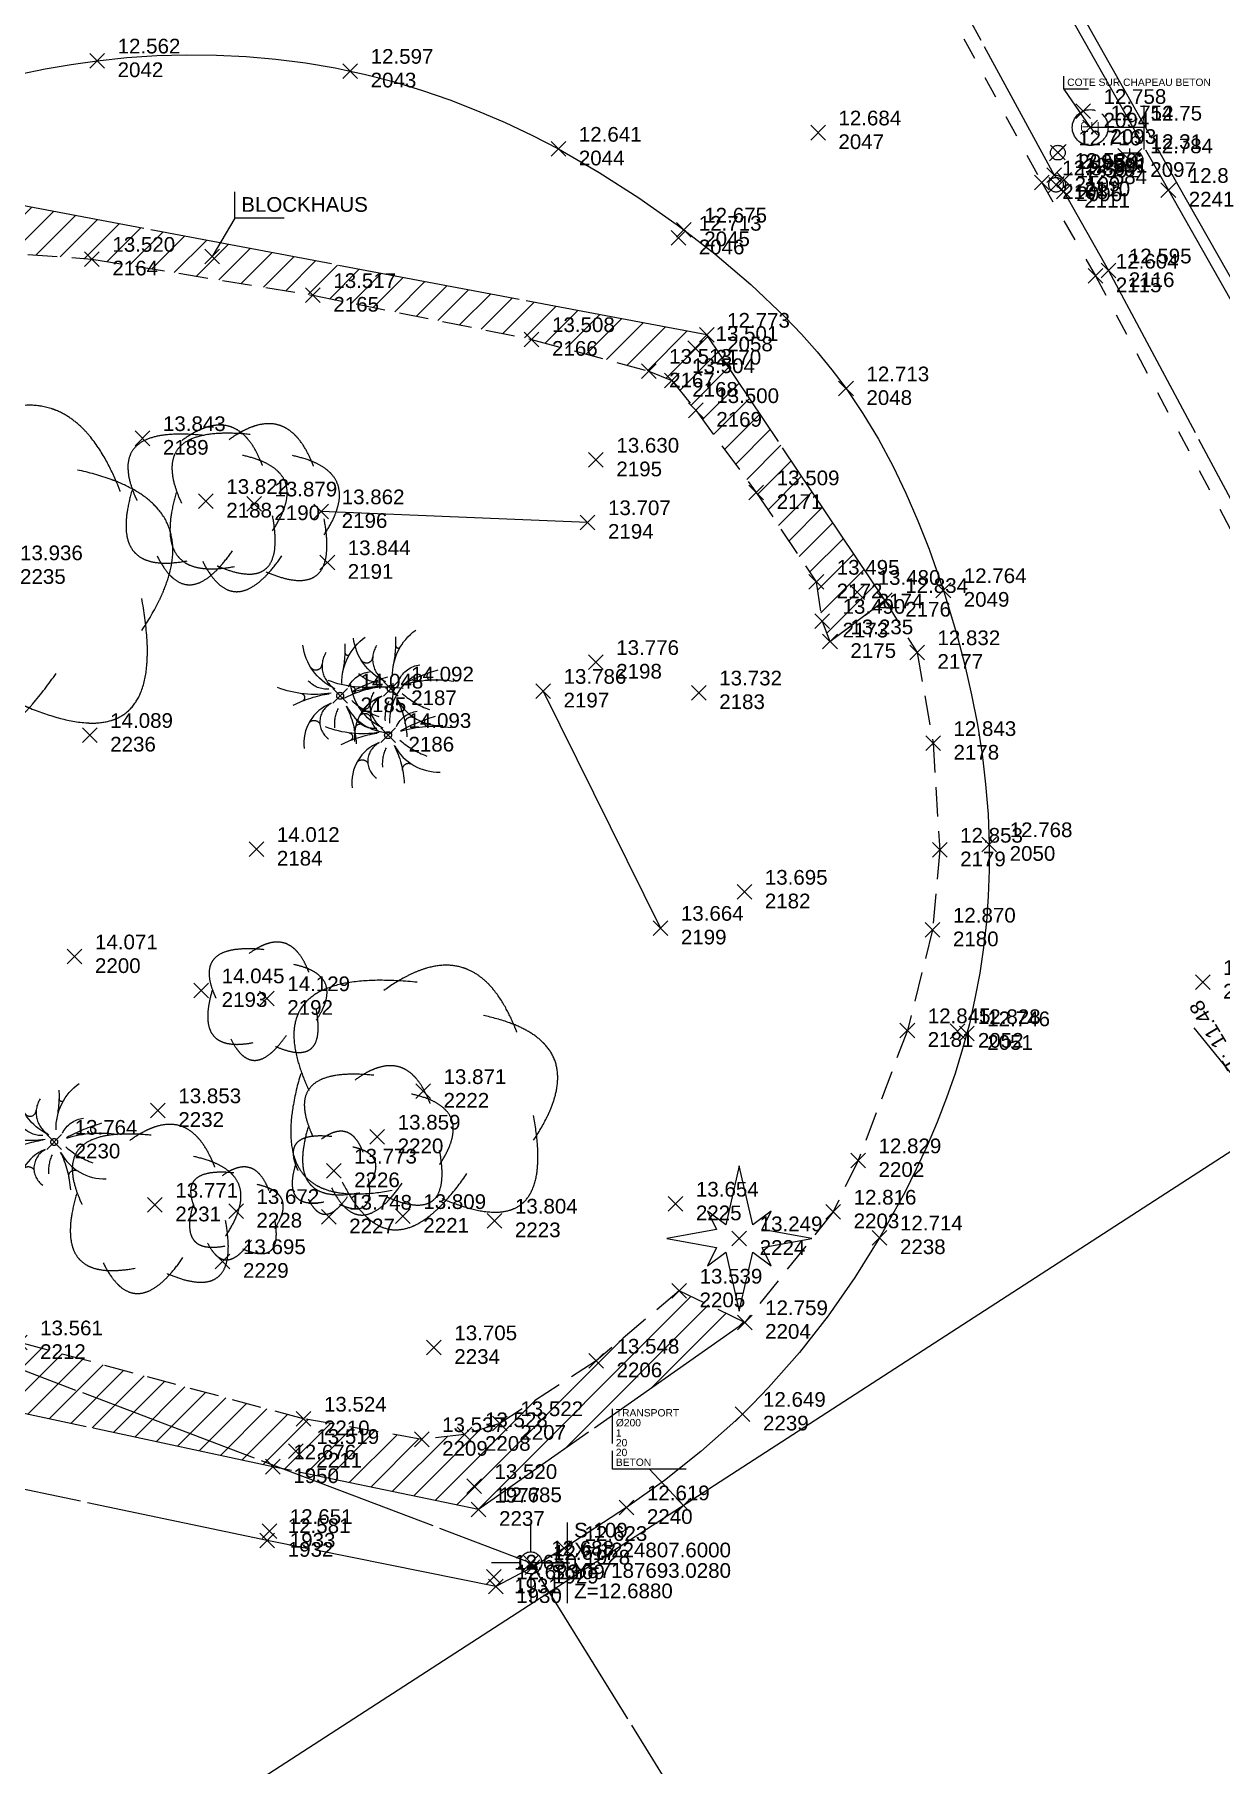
# Model space of a CAD drawing. Header units: metres. Extents: x 1224602 to 1224842, y 7187490 to 7187733.
# Drawn here: x 1224800.84 to 1224816.99, y 7187690.28 to 7187713.83 of the extents above; entities that cross this region are included whole.
import ezdxf
from ezdxf.enums import TextEntityAlignment as Align

# ---------------------------------------------------------------- set-up
doc = ezdxf.new("R2010")
doc.units = ezdxf.units.M
doc.header["$PDMODE"] = 3
doc.header["$PDSIZE"] = 0.1
for name, pattern in [('LL_0822', [2.5, 2.5, 0]), ('LL_0829', [0.6, 0.3, -0.3]), ('RL_1105', [2.5, 2.5, 0]), ('SL_1146', [2.5, 2.5, 0]), ('Socle_Continu', [2.5, 2.5, 0]), ('TL_1182', [0.6, 0.4, -0.2]), ('YL_2901', [2.5, 2.5, 0])]:
    doc.linetypes.add(name, pattern=pattern)
for name, color, linetype, lineweight in [('BATIH_SCS', 201, 'Socle_Continu', 13), ('BATIM_SCI', 201, 'Socle_Continu', 13), ('CLOTU_SCS', 212, 'Socle_Continu', 13), ('EAUPO_SCS', 140, 'Socle_Continu', 13), ('ELECT_SCS', 1, 'Socle_Continu', 13), ('JARDI_PSS', 82, 'Socle_Continu', 13), ('JARDI_SCS', 82, 'Socle_Continu', 13), ('SIGTA_SCI', 7, 'Socle_Continu', 13), ('SIGTM_PSI', 1, 'Socle_Continu', 13), ('SIGTM_SCI', 1, 'Socle_Continu', 13), ('SIGTO_PSI', 255, 'Socle_Continu', 13), ('SIGTO_SCI', 255, 'Socle_Continu', 13), ('VOIRI_SCS', 7, 'Socle_Continu', 13)]:
    doc.layers.add(name, color=color, linetype=linetype, lineweight=lineweight)
for name, color, linetype, lineweight, true_color in [('BATIM_SCS', 7, 'Socle_Continu', 13, 0xdf7fff), ('EAUUS_PSI', 7, 'Socle_Continu', 13, 0x7f3f00), ('EAUUS_SCI', 7, 'Socle_Continu', 13, 0x7f3f00), ('EAUUS_SCS', 7, 'Socle_Continu', 13, 0x7f3f00), ('EAUUS_SCT', 7, 'Socle_Continu', 13, 0x7f3f00), ('SIGTR_PSS', 7, 'Socle_Continu', 13, 0x9966cc), ('SIGTS_PSS', 7, 'Socle_Continu', 13, 0x9966cc)]:
    doc.layers.add(name, color=color, linetype=linetype, lineweight=lineweight, true_color=true_color)
doc.styles.add('Reseaux', font='arial.ttf')
doc.styles.get("Standard").update_dxf_attribs({"font": 'arial.ttf'})
doc.styles.add('Style_1', font='WINGDNG2.TTF')
doc.linetypes.add('CL_0181', pattern='A,3,-0.15,0.4,-0.381,["eu",Standard,S=0.254,R=0,X=-0.2,Y=-0.1],-0.381,0.4,-0.15', length=4.862)
doc.linetypes.add('TL_1183', pattern='A,0.5,-0.05,["ù",Style_1,S=0.254,R=180,X=0,Y=0.254],0,["ù",Style_1,S=0.254,R=0,X=-0.1,Y=-0.254]', length=0.55)

# ---------------------------------------------------------------- blocks, each defined once
blk = doc.blocks.new('YP_1521')
at = {"layer": 'SIGTO_SCI', "color": 7, "linetype": 'Socle_Continu'}
blk.add_point((0, 0), dxfattribs=at)
at = {"layer": 'SIGTA_SCI', "linetype": 'Socle_Continu'}
blk.add_attdef('ALT', (0.278, 0.099), '', height=0.2, dxfattribs=at)
at = {"layer": 'SIGTA_SCI', "linetype": 'Socle_Continu', "flags": 9}
blk.add_attdef('CALQUE_ALT', (1.69, -1.18), '', height=0.2, dxfattribs=at)
at = {"layer": 'SIGTM_SCI', "linetype": 'Socle_Continu'}
blk.add_attdef('MAT', (0.278, -0.223), '', height=0.2, dxfattribs=at)
at = {"layer": 'SIGTM_SCI', "linetype": 'Socle_Continu', "flags": 9}
blk.add_attdef('CALQUE_MAT', (1.69, -1.501), '', height=0.2, dxfattribs=at)
at = {"layer": 'SIGTO_SCI', "linetype": 'Socle_Continu', "flags": 9}
for tag, p in [('ID', (1.69, 0.105)), ('NATURE', (1.69, -0.216)), ('FAMILLE', (1.69, -0.538)), ('CALQUE', (1.69, -0.859)), ('PCRS', (1.69, -1.823))]:
    blk.add_attdef(tag, p, '', height=0.2, dxfattribs=at)
blk = doc.blocks.new('YP_2900')
at = {"layer": 'SIGTO_PSI', "linetype": 'Socle_Continu'}
blk.add_line((0.5, 0), (0, 0), dxfattribs=at)
at = {"layer": 'SIGTO_PSI', "linetype": 'Socle_Continu', "flags": 128}
blk.add_lwpolyline([(0.5, -0.55), (0.5, 0.55)], dxfattribs=at)
at = {"layer": 'SIGTO_PSI', "color": 7, "linetype": 'Socle_Continu'}
blk.add_point((0, 0), dxfattribs=at)
at = {"layer": 'SIGTM_PSI', "color": 1, "linetype": 'Socle_Continu'}
blk.add_attdef('MAT', (0.589, 0.345), '', height=0.2, dxfattribs=at)
at = {"layer": 'SIGTM_PSI', "linetype": 'Socle_Continu', "flags": 9}
blk.add_attdef('CALQUE_MAT', (1.598, -0.695), '', height=0.2, dxfattribs=at)
at = {"layer": 'SIGTO_PSI', "linetype": 'Socle_Continu', "flags": 9}
for tag, p in [('ID', (1.598, 0.59)), ('NATURE', (1.598, 0.269)), ('FAMILLE', (1.598, -0.052)), ('CALQUE', (1.598, -0.374)), ('PCRS', (1.598, -1.016))]:
    blk.add_attdef(tag, p, '', height=0.2, dxfattribs=at)
at = {"layer": 'SIGTO_PSI', "linetype": 'Socle_Continu'}
for tag, p in [('X=', (0.589, 0.075)), ('Y=', (0.589, -0.204)), ('Z=', (0.589, -0.482))]:
    blk.add_attdef(tag, p, '', height=0.2, dxfattribs=at)
blk = doc.blocks.new('CP_0162')
at = {"layer": 'EAUUS_SCS', "linetype": 'Socle_Continu', "const_width": 0.025, "flags": 128}
for points in [[(-0.063, -0.111), (-0.174, -0.111, -0.405328), (-0.241, -0.045), (-0.241, 0.067, -0.999132), (-0.063, 0.067), (-0.063, 0.022), (-0.218, 0.022)], [(0.048, 0.155), (0.048, -0.034, 0.410802), (0.125, -0.111), (0.225, -0.111), (0.225, 0.155)]]:
    blk.add_lwpolyline(points, format="xyb", dxfattribs=at)
at = {"layer": 'EAUUS_SCS', "linetype": 'Socle_Continu'}
blk.add_circle((0, 0), 0.5, dxfattribs=at)
at = {"layer": 'EAUUS_SCS', "linetype": 'Socle_Continu', "flags": 9}
for tag, p in [('ID', (0.918, 0.522)), ('NATURE', (0.918, 0.2)), ('FAMILLE', (0.918, -0.121)), ('CALQUE', (0.918, -0.442)), ('PCRS', (0.918, -0.763))]:
    blk.add_attdef(tag, p, '', height=0.2, dxfattribs=at)
blk = doc.blocks.new('AP_0001')
at = {"layer": 'EAUPO_SCS', "linetype": 'Socle_Continu'}
blk.add_line((0.113, 0.113), (-0.113, -0.113), dxfattribs=at)
blk.add_circle((0, 0), 0.1, dxfattribs=at)
at = {"layer": 'EAUPO_SCS', "linetype": 'Socle_Continu', "flags": 9}
for tag, p in [('ID', (0.809, 0.507)), ('NATURE', (0.809, 0.186)), ('FAMILLE', (0.809, -0.135)), ('CALQUE', (0.809, -0.456)), ('PCRS', (0.809, -0.778))]:
    blk.add_attdef(tag, p, '', height=0.2, dxfattribs=at)
blk = doc.blocks.new('FP_0404')
at = {"layer": 'ELECT_SCS', "linetype": 'Socle_Continu'}
h = blk.add_hatch(color=91, dxfattribs=at)
edge = h.paths.add_edge_path()
edge.add_ellipse((0.264, 0.162), major_axis=(-0.0287, 0.0287), ratio=1, start_angle=-135, end_angle=45, ccw=False)
edge.add_ellipse((0.264, 0.162), major_axis=(-0.0287, 0.0287), ratio=1, start_angle=45, end_angle=225, ccw=False)
h = blk.add_hatch(color=91, dxfattribs=at)
edge = h.paths.add_edge_path()
edge.add_ellipse((0.264, -0.163), major_axis=(-0.0287, 0.0287), ratio=1, start_angle=-135, end_angle=45, ccw=False)
edge.add_ellipse((0.264, -0.163), major_axis=(-0.0287, 0.0287), ratio=1, start_angle=45, end_angle=225, ccw=False)
at = {"layer": 'ELECT_SCS', "color": 193, "linetype": 'Socle_Continu'}
for p, q in [((-0.325, 0.325), (-0.203, 0.203)), ((0, 0.203), (0, 0.325)), ((0.203, 0.203), (0.325, 0.325)), ((-0.203, 0), (-0.325, 0)), ((-0.203, -0.203), (-0.325, -0.325)), ((0, -0.203), (0, -0.325)), ((0.203, 0), (0.325, 0)), ((0.325, -0.325), (0.203, -0.203))]:
    blk.add_line(p, q, dxfattribs=at)
at = {"layer": 'ELECT_SCS', "color": 91, "linetype": 'Socle_Continu', "flags": 128}
blk.add_lwpolyline([(-0.203, -0.203), (0.203, -0.203), (0.203, 0.203), (-0.203, 0.203)], close=True, dxfattribs=at)
at = {"layer": 'ELECT_SCS', "linetype": 'Socle_Continu', "flags": 128}
blk.add_lwpolyline([(-0.119, -0.115), (-0.014, 0.066), (0.015, 0.019), (0.115, 0.117), (0.012, -0.071), (-0.016, -0.017), (-0.119, -0.115)], dxfattribs=at)
at = {"layer": 'ELECT_SCS', "color": 91, "linetype": 'Socle_Continu'}
for points in [[(0.305, 0.162, 0.098491), (0.302, 0.178, 0.098491), (0.293, 0.191, 0.098491), (0.28, 0.2, 0.098491), (0.264, 0.203, 0.098491), (0.249, 0.2, 0.098491), (0.235, 0.191, 0.098491), (0.227, 0.178, 0.098491), (0.223, 0.162, 0.098491)], [(0.223, 0.162, 0.098491), (0.227, 0.147, 0.098491), (0.235, 0.134, 0.098491), (0.249, 0.125, 0.098491), (0.264, 0.122, 0.098491), (0.28, 0.125, 0.098491), (0.293, 0.134, 0.098491), (0.302, 0.147, 0.098491), (0.305, 0.162, 0.098491)], [(0.305, -0.163, 0.081301), (0.347, -0.095, 0.098491), (0.366, 0, 0.098491), (0.347, 0.095, 0.081301), (0.305, 0.162, 0.098491)], [(0.305, -0.163, 0.098491), (0.302, -0.147, 0.098491), (0.293, -0.134, 0.098491), (0.28, -0.125, 0.098491), (0.264, -0.122, 0.098491), (0.249, -0.125, 0.098491), (0.235, -0.134, 0.098491), (0.227, -0.147, 0.098491), (0.223, -0.163, 0.098491)], [(0.223, -0.163, 0.098491), (0.227, -0.178, 0.098491), (0.235, -0.191, 0.098491), (0.249, -0.2, 0.098491), (0.264, -0.203, 0.098491), (0.28, -0.2, 0.098491), (0.293, -0.191, 0.098491), (0.302, -0.178, 0.098491), (0.305, -0.163, 0.098491)]]:
    blk.add_lwpolyline(points, format="xyb", dxfattribs=at)
at = {"layer": 'ELECT_SCS', "linetype": 'Socle_Continu', "flags": 9}
for tag, p in [('ID', (0.868, 0.47)), ('NATURE', (0.868, 0.148)), ('FAMILLE', (0.868, -0.173)), ('CALQUE', (0.868, -0.494)), ('PCRS', (0.868, -0.815))]:
    blk.add_attdef(tag, p, '', height=0.2, dxfattribs=at)
blk = doc.blocks.new('TP_2779')
at = {"layer": 'JARDI_PSS', "linetype": 'Socle_Continu', "extrusion": (0, 0, -1), "flags": 128}
for points in [[(-0.025, 0.165, 0.247838), (-0.34, 0.797)], [(-0.064, 0.707, 0.064603), (-0.029, 0.294)], [(0.086, 0.103, 0.25131), (0.508, 0.689)], [(-0.113, 0.12, 0.255827), (-0.398, 0.325)], [(0.122, 0.036, 0.13192), (0.851, 0.112)], [(0.637, -0.128, 0.079746), (0.149, 0.028)], [(0.523, 0.029, 0.690122), (0.513, -0.072)], [(0.153, 0.089, 0.230233), (0.433, 0.205)], [(-0.172, 0.054, 0.115458), (-0.86, 0.103)], [(-0.083, -0.138, 0.100919), (-0.22, -0.653)], [(0.43, -0.381, 0.592918), (0.275, -0.382)], [(-0.198, -0.478, 0.662456), (-0.326, -0.398)]]:
    blk.add_lwpolyline(points, format="xyb", dxfattribs=at)
at = {"layer": 'JARDI_PSS', "linetype": 'Socle_Continu', "flags": 128}
for points in [[(-0.193, 0.587, 0.422349), (-0.073, 0.099)], [(0.065, 0.588, 0.596812), (0.127, 0.562)], [(-0.401, 0.391, 0.742335), (-0.245, 0.432)], [(0.643, 0.254, 0.050999), (0.167, 0.058)], [(0.509, 0.211, 0.61769), (0.536, 0.12)], [(-0.122, -0.101, 0.339495), (-0.491, -0.719)], [(-0.122, -0.106, 0.565905), (-0.157, -0.586)], [(-0.028, -0.173, 0.132446), (-0.077, -0.435)], [(0.091, -0.146, 0.285538), (0.709, -0.502)], [(0.158, -0.066, 0.093629), (0.527, -0.284)]]:
    blk.add_lwpolyline(points, format="xyb", dxfattribs=at)
at = {"layer": 'JARDI_PSS', "linetype": 'Socle_Continu'}
blk.add_circle((0, 0), 0.0469, dxfattribs=at)
at = {"layer": 'JARDI_PSS', "linetype": 'Socle_Continu', "flags": 9}
for tag, p in [('ID', (1.31, 0.499)), ('NATURE', (1.31, 0.178)), ('FAMILLE', (1.31, -0.143)), ('CALQUE', (1.31, -0.465)), ('PCRS', (1.31, -0.786))]:
    blk.add_attdef(tag, p, '', height=0.2, dxfattribs=at)
blk = doc.blocks.new('TP_1203')
at = {"layer": 'JARDI_SCS', "linetype": 'Socle_Continu'}
for points in [[(0.3171, 0.1998, 0.007667), (0.3097, 0.2185, 0.026874), (0.2793, 0.282, 0.047786), (0.2363, 0.3458, 0.023985), (0.2196, 0.3641, 0.040407), (0.1879, 0.391, 0.05708), (0.1498, 0.4122, 0.021505), (0.1343, 0.4178, 0.075257), (0.0789, 0.4262, 0.004647), (0.0754, 0.4262, 0.067031), (0.0113, 0.4161, 0.025669), (-0.025, 0.4032, 0.024468), (-0.0582, 0.3875, 0.036292), (-0.1329, 0.3405)], [(-0.0204, 0.3686, 0.026081), (-0.1467, 0.3752, 0.000498), (-0.1491, 0.3752, 0.000061), (-0.1493, 0.3752, 0.039737), (-0.2542, 0.3668, 0.05935), (-0.3324, 0.3448, 0.002412), (-0.3355, 0.3435, 0.092506), (-0.393, 0.3053, 0.000753), (-0.3933, 0.305, 0.098491), (-0.4244, 0.2585, 0.011844), (-0.4269, 0.2521, 0.083514), (-0.4371, 0.1912, 0.009601), (-0.437, 0.184, 0.062383), (-0.4234, 0.101, 0.027233), (-0.3998, 0.0339, 0.012932), (-0.386, 0.003)], [(0.3734, -0.1657, 0.034341), (0.42, -0.0853, 0.016386), (0.4306, -0.0619, 0.033024), (0.4472, -0.0128, 0.065516), (0.4552, 0.0476, 0.004498), (0.4551, 0.0518, 0.088708), (0.4437, 0.1085, 0.001985), (0.4432, 0.1097, 0.087204), (0.4129, 0.1572, 0.010127), (0.4065, 0.1639, 0.060799), (0.3628, 0.1981, 0.037701), (0.3113, 0.2242, 0.012492), (0.2934, 0.231, 0.034867), (0.2046, 0.2561)], [(-0.4141, 0.0593, 0.030688), (-0.4401, -0.0515, 0.042762), (-0.4476, -0.1391, 0.002681), (-0.4475, -0.1447, 0.068057), (-0.4366, -0.2203, 0.027564), (-0.4302, -0.2384, 0.0661), (-0.4071, -0.2783, 0.02929), (-0.3949, -0.292, 0.071575), (-0.3592, -0.3187, 0.024959), (-0.3395, -0.3281, 0.055555), (-0.2929, -0.3415, 0.042997), (-0.2266, -0.3473, 0.011964), (-0.2081, -0.3468, 0.03671), (-0.1048, -0.3345)], [(0.064, -0.3627, 0.004702), (0.0762, -0.3679, 0.029397), (0.1549, -0.3952, 0.053456), (0.231, -0.4084, 0.017025), (0.2434, -0.4088, 0.067312), (0.292, -0.4022, 0.029038), (0.3048, -0.3978, 0.085197), (0.3382, -0.3767, 0.008842), (0.3415, -0.3736, 0.097758), (0.3694, -0.3319, 0.000163), (0.3695, -0.3318, 0.072483), (0.3857, -0.2677, 0.026786), (0.3883, -0.2187, 0.018833), (0.387, -0.1842, 0.02958), (0.3734, -0.0814)], [(-0.2735, -0.3064, 0.039486), (-0.23, -0.3798, 0.04359), (-0.1978, -0.4182, 0.016585), (-0.1839, -0.4312, 0.081902), (-0.1391, -0.4591, 0.006579), (-0.1351, -0.4607, 0.089308), (-0.0921, -0.4684, 0.016983), (-0.0837, -0.4681, 0.078527), (-0.037, -0.4569, 0.013117), (-0.0296, -0.4536, 0.063228), (0.0271, -0.4171, 0.02257), (0.0606, -0.3865, 0.018838), (0.0864, -0.3587, 0.027877), (0.1484, -0.2782)]]:
    blk.add_lwpolyline(points, format="xyb", dxfattribs=at)
at = {"layer": 'JARDI_SCS', "linetype": 'Socle_Continu', "flags": 9}
for tag, p in [('ID', (0.8891, 0.2461)), ('NATURE', (0.8891, -0.0752)), ('FAMILLE', (0.8891, -0.3964)), ('CALQUE', (0.8891, -0.7177)), ('PCRS', (0.8891, -1.039))]:
    blk.add_attdef(tag, p, '', height=0.2, dxfattribs=at)
blk = doc.blocks.new('TP_1205')
at = {"layer": 'JARDI_SCS', "linetype": 'Socle_Continu', "flags": 128}
blk.add_lwpolyline([(0.084, 0.084), (0, 0.45), (-0.084, 0.084), (-0.197, 0.169), (-0.141, 0.056), (-0.45, 0), (-0.141, -0.056), (-0.197, -0.169), (-0.084, -0.084), (0, -0.45), (0.084, -0.084), (0.197, -0.169), (0.141, -0.056), (0.45, 0), (0.141, 0.056), (0.197, 0.169)], close=True, dxfattribs=at)
at = {"layer": 'JARDI_SCS', "linetype": 'Socle_Continu', "flags": 9}
for tag, p in [('ID', (0.936, 0.245)), ('NATURE', (0.936, -0.076)), ('FAMILLE', (0.936, -0.398)), ('CALQUE', (0.936, -0.719)), ('PCRS', (0.936, -1.04))]:
    blk.add_attdef(tag, p, '', height=0.2, dxfattribs=at)
blk = doc.blocks.new('YP_2903')
at = {"layer": 'SIGTR_PSS', "color": 1, "linetype": 'Socle_Continu'}
blk.add_line((0, 0.15), (0, 0.533), dxfattribs=at)
at = {"layer": 'SIGTR_PSS', "color": 5, "linetype": 'Socle_Continu'}
blk.add_line((-0.15, 0), (-0.533, 0), dxfattribs=at)
at = {"layer": 'SIGTR_PSS', "color": 3, "linetype": 'Socle_Continu'}
blk.add_line((0.15, 0), (0.533, 0), dxfattribs=at)
at = {"layer": 'SIGTR_PSS', "color": 2, "linetype": 'Socle_Continu'}
blk.add_line((0, -0.15), (0, -0.533), dxfattribs=at)
at = {"layer": 'SIGTR_PSS', "color": 4, "linetype": 'Socle_Continu'}
blk.add_circle((0, 0), 0.15, dxfattribs=at)
at = {"layer": 'SIGTR_PSS', "linetype": 'Socle_Continu', "flags": 9}
for tag, p in [('ID', (1.343, 0.305)), ('NATURE', (1.343, -0.016)), ('FAMILLE', (1.343, -0.337)), ('CALQUE', (1.343, -0.659)), ('PCRS', (1.343, -0.98))]:
    blk.add_attdef(tag, p, '', height=0.2, dxfattribs=at)
blk = doc.blocks.new('*U41')
at = {"layer": 'BATIM_SCI', "linetype": 'Socle_Continu'}
blk.add_line((0.308, 0.521), (0, 0), dxfattribs=at)
at = {"layer": 'BATIM_SCI', "linetype": 'Socle_Continu', "flags": 128}
blk.add_lwpolyline([(0.981, 0.521), (0.308, 0.521), (0.308, 0.878)], dxfattribs=at)
at = {"layer": 'BATIM_SCI', "linetype": 'Socle_Continu'}
blk.add_point((0, 0), dxfattribs=at)
blk.add_attdef('TXT', (0.397, 0.608), '', height=0.2, dxfattribs=at)
at = {"layer": 'BATIM_SCI', "linetype": 'Socle_Continu', "flags": 9}
for tag, p in [('ID', (1.967, 0.144)), ('NATURE', (1.967, -0.177)), ('FAMILLE', (1.967, -0.499)), ('CALQUE', (1.967, -0.82)), ('PCRS', (1.967, -1.141))]:
    blk.add_attdef(tag, p, '', height=0.2, dxfattribs=at)
blk = doc.blocks.new('*U94')
at = {"layer": 'EAUUS_SCI', "linetype": 'Socle_Continu'}
blk.add_line((-0.715, 1.045), (0, 0), dxfattribs=at)
at = {"layer": 'EAUUS_SCI', "linetype": 'Socle_Continu', "flags": 128}
blk.add_lwpolyline([(-0.042, 1.045), (-0.715, 1.045), (-0.715, 1.402)], dxfattribs=at)
at = {"layer": 'EAUUS_SCI', "linetype": 'Socle_Continu'}
blk.add_point((0, 0), dxfattribs=at)
blk.add_attdef('TXT', (-0.627, 1.132), '', height=0.2, dxfattribs=at)
at = {"layer": 'EAUUS_SCI', "linetype": 'Socle_Continu', "flags": 9}
for tag, p in [('NATURE', (1.967, -0.177)), ('ID', (1.967, 0.144)), ('FAMILLE', (1.967, -0.499)), ('CALQUE', (1.967, -0.82)), ('PCRS', (1.967, -1.141))]:
    blk.add_attdef(tag, p, '', height=0.2, dxfattribs=at)
blk = doc.blocks.new('CP_2101')
at = {"layer": 'EAUUS_PSI', "linetype": 'Socle_Continu'}
blk.add_line((0.733, 0), (0, 0), dxfattribs=at)
at = {"layer": 'EAUUS_PSI', "linetype": 'Socle_Continu', "flags": 128}
blk.add_lwpolyline([(0.733, -0.3), (0.733, 0.3)], dxfattribs=at)
at = {"layer": 'EAUUS_PSI', "linetype": 'Socle_Continu'}
blk.add_point((0, 0), dxfattribs=at)
at = {"layer": 'EAUUS_PSI', "linetype": 'Socle_Continu', "style": 'Reseaux', "flags": 9}
for tag, p in [('ID', (2.525, 0.541)), ('NATURE', (2.525, 0.22))]:
    blk.add_attdef(tag, p, '', height=0.2, dxfattribs=at)
at = {"layer": 'EAUUS_PSI', "linetype": 'Socle_Continu'}
for tag, p in [('TAMPON', (0.824, 0.196)), ('RADIER', (0.824, -0.192))]:
    blk.add_attdef(tag, text='', height=0.2, dxfattribs=at).set_placement(p, align=Align.MIDDLE_LEFT)
at = {"layer": 'EAUUS_PSI', "linetype": 'Socle_Continu', "flags": 9}
for tag, p in [('FAMILLE', (2.525, -0.101)), ('CALQUE', (2.525, -0.423))]:
    blk.add_attdef(tag, p, '', height=0.2, dxfattribs=at)
blk = doc.blocks.new('CP_0169')
at = {"layer": 'EAUUS_SCI', "linetype": 'Socle_Continu'}
blk.add_point((0, 0), dxfattribs=at)
at = {"layer": 'EAUUS_SCI', "linetype": 'Socle_Continu', "insert": (0.268, 0.01), "char_height": 0.2, "attachment_point": 4}
blk.add_mtext_dynamic_manual_height_columns('\\pxql;ALT:', width=0.46273, gutter_width=1, heights=[0], dxfattribs=at)
at = {"layer": 'EAUUS_SCI', "linetype": 'Socle_Continu', "style": 'Reseaux', "flags": 9}
for tag, p in [('ID', (2.066, 0.187)), ('NATURE', (2.066, -0.134))]:
    blk.add_attdef(tag, p, '', height=0.2, dxfattribs=at)
at = {"layer": 'EAUUS_SCI', "linetype": 'Socle_Continu'}
blk.add_attdef('ALT', text='', height=0.2, dxfattribs=at).set_placement((0.952, 0.01), align=Align.MIDDLE_LEFT)
at = {"layer": 'EAUUS_SCI', "linetype": 'Socle_Continu', "flags": 9}
for tag, p in [('FAMILLE', (2.066, -0.456)), ('CALQUE', (2.066, -0.777)), ('TYPE', (2.066, -1.098))]:
    blk.add_attdef(tag, p, '', height=0.2, dxfattribs=at)
blk = doc.blocks.new('*U81')
at = {"layer": 'EAUUS_SCI', "linetype": 'Socle_Continu'}
blk.add_line((-0.926, 0.992), (0, 0), dxfattribs=at)
at = {"layer": 'EAUUS_SCI', "linetype": 'Socle_Continu', "flags": 128}
blk.add_lwpolyline([(0.074, 0.992), (-1.926, 0.992), (-1.926, 2.63)], dxfattribs=at)
at = {"layer": 'EAUUS_SCI', "linetype": 'Socle_Continu'}
blk.add_point((0, 0), dxfattribs=at)
for tag, p in [('TYPE', (-1.838, 2.425)), ('DIAM', (-1.838, 2.155)), ('NBR', (-1.838, 1.876)), ('LARG', (-1.838, 1.611)), ('HAUT', (-1.838, 1.345)), ('MATER', (-1.838, 1.079))]:
    blk.add_attdef(tag, p, '', height=0.2, dxfattribs=at)
at = {"layer": 'EAUUS_SCI', "linetype": 'Socle_Continu', "flags": 9}
for tag, p in [('ID', (2.47, 1.418)), ('NATURE', (2.47, 1.097)), ('FAMILLE', (2.47, 0.776)), ('CALQUE', (2.47, 0.454))]:
    blk.add_attdef(tag, p, '', height=0.2, dxfattribs=at)

msp = doc.modelspace()

# ---------------------------------------------------------------- hatches: boundary and pattern name
at = {"layer": 'BATIH_SCS', "linetype": 'Socle_Continu'}
h = msp.add_hatch(dxfattribs=at)
h.set_pattern_fill('RL_1107', color=256, pattern_type=2)
h.set_pattern_definition([(45, (-54.5113, -14.81183), (-0.176776695297, 0.176776695297), [])])
h.paths.add_polyline_path([(1224799.463, 7187711.731), (1224795.828, 7187709.285), (1224796.571, 7187708.246), (1224796.691, 7187708.388), (1224797.253, 7187709.373), (1224798.218, 7187710.259), (1224799.026, 7187710.757), (1224799.554, 7187710.917), (1224801.626, 7187710.773), (1224804.634, 7187710.28), (1224807.611, 7187709.68), (1224809.205, 7187709.249), (1224809.519, 7187709.122), (1224809.847, 7187708.714), (1224810.67, 7187707.595), (1224811.487, 7187706.378), (1224811.566, 7187705.846), (1224811.673, 7187705.567), (1224812.42, 7187706.13), (1224809.995, 7187709.74)])
h = msp.add_hatch(dxfattribs=at)
h.set_pattern_fill('RL_1107', color=256, pattern_type=2)
h.set_pattern_definition([(45, (-49.93037, -22.36313), (-0.176776695297, 0.176776695297), [])])
h.paths.add_polyline_path([(1224800.642, 7187696.026), (1224798.931, 7187696.499), (1224797.693, 7187696.712), (1224797.088, 7187696.906), (1224796.743, 7187697.143), (1224796.36, 7187697.523), (1224795.826, 7187698.439), (1224795.603, 7187699.127), (1224795.629, 7187699.152), (1224794.597, 7187699.64), (1224794.433, 7187699.872), (1224793.94, 7187699.494), (1224796.331, 7187695.997), (1224804.089, 7187694.337), (1224806.89, 7187693.755), (1224810.512, 7187696.301), (1224809.62, 7187696.73), (1224808.489, 7187695.777), (1224807.18, 7187694.926), (1224806.698, 7187694.776), (1224806.115, 7187694.709), (1224804.506, 7187694.988)])

# ---------------------------------------------------------------- linework, layer by layer
at = {"layer": 'BATIM_SCS', "linetype": 'RL_1105'}
for points in [[(1224811.673, 7187705.567, 13.235), (1224812.42, 7187706.13, 12.834), (1224809.995, 7187709.74, 12.773), (1224799.463, 7187711.731, 12.636), (1224795.828, 7187709.285, 12.578), (1224796.571, 7187708.246, 13.324), (1224795.698, 7187707.585, 13.014), (1224795.306, 7187705.829, 13.313), (1224795.655, 7187705.746, 13.55)], [(1224810.512, 7187696.301, 12.759), (1224806.89, 7187693.755, 12.685), (1224804.089, 7187694.337, 12.676), (1224796.331, 7187695.997, 12.64), (1224793.94, 7187699.494, 12.632), (1224794.433, 7187699.872, 12.864)]]:
    msp.add_polyline3d(points, dxfattribs=at)
at = {"layer": 'CLOTU_SCS', "linetype": 'SL_1146'}
for points in [[(1224814.69, 7187714.525, 12.762), (1224816.279, 7187711.711, 12.81), (1224818.719, 7187707.402, 12.785), (1224818.723, 7187707.395, 12.784)], [(1224814.823, 7187714.596, 12.752), (1224816.409, 7187711.785, 12.769), (1224818.853, 7187707.469, 12.761)]]:
    msp.add_polyline3d(points, dxfattribs=at)
at = {"layer": 'EAUUS_SCT', "linetype": 'CL_0181'}
for points in [[(1224816.627, 7187700.31, 11.48), (1224817.493, 7187699.245, 11.48)], [(1224817.696, 7187698.995, 11.31), (1224801.657, 7187688.62, 11.1)]]:
    msp.add_polyline3d(points, dxfattribs=at)
at = {"layer": 'JARDI_SCS', "linetype": 'TL_1182'}
msp.add_polyline3d([(1224799.554, 7187710.917, 13.524), (1224801.626, 7187710.773, 13.52), (1224804.634, 7187710.28, 13.517), (1224807.611, 7187709.68, 13.508), (1224809.205, 7187709.249, 13.513), (1224809.519, 7187709.122, 13.504), (1224809.847, 7187708.714, 13.5), (1224810.67, 7187707.595, 13.509), (1224811.487, 7187706.378, 13.495), (1224811.566, 7187705.846, 13.49), (1224811.673, 7187705.567, 13.235), (1224812.42, 7187706.13, 12.834), (1224812.858, 7187705.419, 12.832), (1224813.076, 7187704.183, 12.843), (1224813.167, 7187702.731, 12.853), (1224813.069, 7187701.643, 12.87), (1224812.726, 7187700.274, 12.845), (1224812.056, 7187698.504, 12.829), (1224811.717, 7187697.805, 12.816), (1224810.512, 7187696.301, 12.759), (1224809.62, 7187696.73, 13.539), (1224808.489, 7187695.777, 13.548), (1224807.18, 7187694.926, 13.522), (1224806.698, 7187694.776, 13.528), (1224806.115, 7187694.709, 13.537), (1224804.506, 7187694.988, 13.524), (1224800.642, 7187696.026, 13.561)], dxfattribs=at)
at = {"layer": 'JARDI_SCS', "linetype": 'TL_1183', "ltscale": 2.5}
msp.add_polyline3d([(1224808.373, 7187707.189, 13.707), (1224804.748, 7187707.337, 13.862)], dxfattribs=at)
at = {"layer": 'JARDI_SCS', "linetype": 'TL_1183', "ltscale": 2.2}
msp.add_polyline3d([(1224807.768, 7187704.893, 13.786), (1224809.365, 7187701.668, 13.664)], dxfattribs=at)
at = {"layer": 'SIGTS_PSS', "linetype": 'YL_2901'}
msp.add_polyline3d([(1224718.643, 7187594.665, 11.273), (1224724.194, 7187641.786, 11.605), (1224743.464, 7187686.347, 12.019), (1224774.759, 7187705.496, 12.369), (1224807.6, 7187693.028, 12.688), (1224838.124, 7187643.847, 11.839), (1224818.746, 7187610.542, 11.62), (1224772.174, 7187599.12, 11.427)], close=True, dxfattribs=at)
at = {"layer": 'VOIRI_SCS', "linetype": 'LL_0822'}
for points in [[(1224805.222, 7187731.621, 12.881), (1224805.063, 7187731.583, 12.765), (1224804.749, 7187731.37, 12.684), (1224804.548, 7187731.034, 12.628), (1224804.522, 7187730.65, 12.647), (1224804.639, 7187730.256, 12.648), (1224807.62, 7187724.858, 12.641), (1224810.078, 7187720.409, 12.572), (1224810.585, 7187719.509, 12.537), (1224812.046, 7187716.85, 12.579), (1224812.53, 7187715.948, 12.582), (1224814.725, 7187711.915, 12.58), (1224814.757, 7187711.915, 12.582), (1224814.787, 7187711.907, 12.584), (1224814.815, 7187711.894, 12.587), (1224814.84, 7187711.874, 12.589), (1224814.86, 7187711.85, 12.591), (1224814.874, 7187711.82, 12.59), (1224814.881, 7187711.788, 12.588), (1224814.88, 7187711.755, 12.587), (1224814.872, 7187711.723, 12.585), (1224814.857, 7187711.694, 12.584), (1224815.463, 7187710.615, 12.595), (1224817.361, 7187707.071, 12.63)], [(1224800.638, 7187713.287, 12.55), (1224800.989, 7187713.36, 12.554), (1224801.342, 7187713.422, 12.558), (1224801.697, 7187713.472, 12.562), (1224802.101, 7187713.515, 12.565), (1224802.507, 7187713.542, 12.568), (1224802.913, 7187713.554, 12.572), (1224803.32, 7187713.55, 12.576), (1224803.726, 7187713.531, 12.58), (1224804.131, 7187713.495, 12.584), (1224804.534, 7187713.443, 12.589), (1224804.935, 7187713.375, 12.594), (1224805.142, 7187713.332, 12.597), (1224805.332, 7187713.289, 12.599), (1224805.725, 7187713.188, 12.605), (1224806.114, 7187713.071, 12.61), (1224806.498, 7187712.938, 12.616), (1224806.876, 7187712.791, 12.622), (1224807.249, 7187712.631, 12.628), (1224807.616, 7187712.457, 12.634), (1224807.976, 7187712.271, 12.641), (1224808.531, 7187711.953, 12.652), (1224809.07, 7187711.607, 12.662), (1224809.594, 7187711.237, 12.673), (1224809.683, 7187711.171, 12.675), (1224810.104, 7187710.844, 12.714), (1224810.596, 7187710.427, 12.743), (1224811.063, 7187709.984, 12.731), (1224811.284, 7187709.752, 12.726), (1224811.497, 7187709.512, 12.721), (1224811.7, 7187709.265, 12.717), (1224811.891, 7187709.01, 12.713), (1224812.121, 7187708.671, 12.718), (1224812.332, 7187708.321, 12.724), (1224812.527, 7187707.959, 12.73), (1224812.706, 7187707.588, 12.737), (1224812.87, 7187707.21, 12.744), (1224813.021, 7187706.825, 12.752), (1224813.16, 7187706.434, 12.76), (1224813.216, 7187706.264, 12.764), (1224813.287, 7187706.041, 12.77), (1224813.404, 7187705.644, 12.782), (1224813.509, 7187705.244, 12.794), (1224813.601, 7187704.843, 12.807), (1224813.679, 7187704.439, 12.817), (1224813.743, 7187704.033, 12.81), (1224813.792, 7187703.625, 12.795), (1224813.825, 7187703.216, 12.781), (1224813.841, 7187702.806, 12.768), (1224813.841, 7187702.455, 12.766), (1224813.828, 7187702.103, 12.763), (1224813.803, 7187701.752, 12.76), (1224813.764, 7187701.402, 12.757), (1224813.712, 7187701.053, 12.754), (1224813.647, 7187700.707, 12.751), (1224813.57, 7187700.364, 12.747), (1224813.536, 7187700.233, 12.746), (1224813.479, 7187700.024, 12.734), (1224813.376, 7187699.688, 12.719), (1224813.26, 7187699.356, 12.708), (1224813.133, 7187699.028, 12.7), (1224812.996, 7187698.705, 12.696), (1224812.848, 7187698.385, 12.696), (1224812.69, 7187698.07, 12.699), (1224812.348, 7187697.453, 12.714), (1224812.01, 7187696.913, 12.7), (1224811.647, 7187696.391, 12.687), (1224811.256, 7187695.89, 12.673), (1224810.837, 7187695.414, 12.66), (1224810.617, 7187695.186, 12.653), (1224810.483, 7187695.053, 12.649), (1224810.39, 7187694.964, 12.647), (1224809.916, 7187694.544, 12.637), (1224809.419, 7187694.15, 12.628), (1224808.903, 7187693.781, 12.619), (1224808.053, 7187693.228, 12.623), (1224807.624, 7187692.97, 12.617), (1224807.123, 7187692.705, 12.623), (1224804.013, 7187693.334, 12.581), (1224796.175, 7187694.975, 12.548)]]:
    msp.add_polyline3d(points, dxfattribs=at)
at = {"layer": 'VOIRI_SCS', "linetype": 'LL_0829'}
msp.add_polyline3d([(1224810.078, 7187720.409, 12.572), (1224809.916, 7187720.294, 12.569), (1224810.271, 7187719.642, 12.522), (1224810.479, 7187719.318, 12.536), (1224812.352, 7187715.88, 12.589), (1224814.556, 7187711.813, 12.586), (1224815.286, 7187710.544, 12.604), (1224817.196, 7187706.963, 12.645)], dxfattribs=at)

# ---------------------------------------------------------------- block references
at = {"layer": 'BATIM_SCI', "linetype": 'Socle_Continu'}
msp.add_blockref('*U41', (1224803.261, 7187710.808), dxfattribs=at).add_auto_attribs({'TXT': 'BLOCKHAUS'})
at = {"layer": 'EAUPO_SCS', "linetype": 'Socle_Continu'}
for p in [(1224814.775, 7187712.221, 12.716), (1224814.75, 7187711.784, 12.592)]:
    msp.add_blockref('AP_0001', p, dxfattribs=at)
at = {"layer": 'EAUUS_PSI', "linetype": 'Socle_Continu'}
ref = msp.add_blockref('CP_2101', (1224815.215, 7187712.563, 12.754), dxfattribs=at)
ref.add_attrib('TAMPON', '12.75', dxfattribs={"linetype": 'Socle_Continu', "height": 0.2}).set_placement((1224816.039, 7187712.758), align=Align.MIDDLE_LEFT)
ref.add_attrib('RADIER', '12.31', dxfattribs={"linetype": 'Socle_Continu', "height": 0.2}).set_placement((1224816.039, 7187712.371), align=Align.MIDDLE_LEFT)
at = {"layer": 'EAUUS_SCI', "linetype": 'Socle_Continu'}
ref = msp.add_blockref('*U94', (1224815.215, 7187712.563, 12.754), dxfattribs=dict(at, xscale=0.5, yscale=0.5, zscale=0.5))
ref.add_attrib('TXT', 'COTE SUR CHAPEAU BETON', (1224814.902, 7187713.129), dxfattribs={"linetype": 'Socle_Continu', "height": 0.1})
ref = msp.add_blockref('CP_0169', (1224817.493, 7187699.245, 11.48), dxfattribs=dict(at, rotation=120.8975061240629))
ref.add_attrib('ALT', '11.48', dxfattribs={"linetype": 'Socle_Continu', "height": 0.2, "rotation": 120.8975}).set_placement((1224816.996, 7187700.057), align=Align.MIDDLE_LEFT)
at = {"layer": 'EAUUS_SCI', "linetype": 'Socle_Continu', "xscale": 0.5, "yscale": 0.5, "zscale": 0.5}
msp.add_blockref('*U81', (1224809.677, 7187693.808), dxfattribs=at).add_auto_attribs({'TYPE': 'TRANSPORT', 'DIAM': 'Ø200', 'NBR': '1', 'LARG': '20', 'HAUT': '20', 'MATER': 'BETON'})
at = {"layer": 'EAUUS_SCS', "linetype": 'Socle_Continu', "xscale": 0.487344722418718, "yscale": 0.487344722418718}
msp.add_blockref('CP_0162', (1224815.215, 7187712.563, 12.754), dxfattribs=at)
at = {"layer": 'ELECT_SCS', "linetype": 'Socle_Continu', "xscale": 0.5, "yscale": 0.5}
msp.add_blockref('FP_0404', (1224815.755, 7187712.114, 12.784), dxfattribs=at)
at = {"layer": 'JARDI_PSS', "linetype": 'Socle_Continu'}
for p in [(1224805.004, 7187704.829, 14.048), (1224805.693, 7187704.925, 14.092), (1224805.657, 7187704.293, 14.093), (1224801.112, 7187698.756, 13.764)]:
    msp.add_blockref('TP_2779', p, dxfattribs=at)
at = {"layer": 'JARDI_SCS', "linetype": 'Socle_Continu'}
for p, xscale, yscale in [((1224800.369, 7187706.575, 13.936), 5.180480354163229, 5.180480354163229), ((1224803.177, 7187707.478, 13.822), 2.429961733010273, 2.429961733010273), ((1224803.832, 7187707.443, 13.879), 2.555950755417034, 2.555950755417034), ((1224804.007, 7187700.71, 14.129), 1.799576130623203, 1.799576130623203), ((1224806.134, 7187699.446, 13.871), 4.025345500452022, 4.025345500452022), ((1224805.51, 7187698.826, 13.859), 2.27214300218046, 2.27214300218046), ((1224802.483, 7187697.899, 13.771), 2.573655734530588, 2.573655734530588), ((1224804.917, 7187698.364, 13.773), 1.263145878963263, 1.263145878963263), ((1224803.587, 7187697.814, 13.672), 1.413633291570591, 1.413633291570591)]:
    msp.add_blockref('TP_1203', p, dxfattribs=dict(at, xscale=xscale, yscale=yscale))
at = {"layer": 'JARDI_SCS', "linetype": 'Socle_Continu', "xscale": 2.194599250106239, "yscale": 2.194599250106239, "zscale": 2.194599250106239}
msp.add_blockref('TP_1205', (1224810.438, 7187697.443, 13.249), dxfattribs=at)
at = {"layer": 'SIGTO_PSI', "color": 193, "linetype": 'Socle_Continu'}
msp.add_blockref('YP_2900', (1224807.6, 7187693.028, 12.688), dxfattribs=at).add_auto_attribs({'MAT': 'S.109', 'X=': 'X=1224807.6000', 'Y=': 'Y=7187693.0280', 'Z=': 'Z=12.6880'})
at = {"layer": 'SIGTO_SCI', "linetype": 'Socle_Continu'}
for p, values in [((1224801.697, 7187713.472, 12.562), {'ALT': '12.562', 'MAT': '2042'}), ((1224805.142, 7187713.332, 12.597), {'ALT': '12.597', 'MAT': '2043'}), ((1224815.119, 7187712.786, 12.758), {'ALT': '12.758', 'MAT': '2094'}), ((1224815.215, 7187712.563, 12.754), {'ALT': '12.754', 'MAT': '2093'}), ((1224811.51, 7187712.493, 12.684), {'ALT': '12.684', 'MAT': '2047'}), ((1224807.976, 7187712.271, 12.641), {'ALT': '12.641', 'MAT': '2044'}), ((1224814.775, 7187712.221, 12.716), {'ALT': '12.716', 'MAT': '2095'}), ((1224815.755, 7187712.114, 12.784), {'ALT': '12.784', 'MAT': '2097'}), ((1224814.725, 7187711.915, 12.58), {'ALT': '12.580', 'MAT': '2109'}), ((1224814.86, 7187711.85, 12.591), {'ALT': '12.591', 'MAT': '2110'}), ((1224814.556, 7187711.813, 12.586), {'ALT': '12.586', 'MAT': '2108'}), ((1224814.75, 7187711.784, 12.592), {'ALT': '12.592', 'MAT': '2096'}), ((1224814.857, 7187711.694, 12.584), {'ALT': '12.584', 'MAT': '2111'}), ((1224816.279, 7187711.711, 12.81), {'ALT': '12.810', 'MAT': '2241'}), ((1224809.683, 7187711.171, 12.675), {'ALT': '12.675', 'MAT': '2045'}), ((1224809.609, 7187711.06, 12.713), {'ALT': '12.713', 'MAT': '2046'}), ((1224801.626, 7187710.773, 13.52), {'ALT': '13.520', 'MAT': '2164'}), ((1224815.286, 7187710.544, 12.604), {'ALT': '12.604', 'MAT': '2115'}), ((1224815.463, 7187710.615, 12.595), {'ALT': '12.595', 'MAT': '2116'}), ((1224804.634, 7187710.28, 13.517), {'ALT': '13.517', 'MAT': '2165'}), ((1224809.995, 7187709.74, 12.773), {'ALT': '12.773', 'MAT': '2058'}), ((1224807.611, 7187709.68, 13.508), {'ALT': '13.508', 'MAT': '2166'}), ((1224809.837, 7187709.559, 13.501), {'ALT': '13.501', 'MAT': '2170'}), ((1224809.205, 7187709.249, 13.513), {'ALT': '13.513', 'MAT': '2167'}), ((1224809.519, 7187709.122, 13.504), {'ALT': '13.504', 'MAT': '2168'}), ((1224811.891, 7187709.01, 12.713), {'ALT': '12.713', 'MAT': '2048'}), ((1224809.847, 7187708.714, 13.5), {'ALT': '13.500', 'MAT': '2169'}), ((1224802.314, 7187708.333, 13.843), {'ALT': '13.843', 'MAT': '2189'}), ((1224808.487, 7187708.039, 13.63), {'ALT': '13.630', 'MAT': '2195'}), ((1224803.177, 7187707.478, 13.822), {'ALT': '13.822', 'MAT': '2188'}), ((1224803.832, 7187707.443, 13.879), {'ALT': '13.879', 'MAT': '2190'}), ((1224810.67, 7187707.595, 13.509), {'ALT': '13.509', 'MAT': '2171'}), ((1224804.748, 7187707.337, 13.862), {'ALT': '13.862', 'MAT': '2196'}), ((1224808.373, 7187707.189, 13.707), {'ALT': '13.707', 'MAT': '2194'}), ((1224800.369, 7187706.575, 13.936), {'ALT': '13.936', 'MAT': '2235'}), ((1224804.83, 7187706.644, 13.844), {'ALT': '13.844', 'MAT': '2191'}), ((1224811.487, 7187706.378, 13.495), {'ALT': '13.495', 'MAT': '2172'}), ((1224812.044, 7187706.24, 13.48), {'ALT': '13.480', 'MAT': '2174'}), ((1224813.216, 7187706.264, 12.764), {'ALT': '12.764', 'MAT': '2049'}), ((1224812.42, 7187706.13, 12.834), {'ALT': '12.834', 'MAT': '2176'}), ((1224811.566, 7187705.846, 13.49), {'ALT': '13.490', 'MAT': '2173'}), ((1224811.673, 7187705.567, 13.235), {'ALT': '13.235', 'MAT': '2175'}), ((1224808.485, 7187705.286, 13.776), {'ALT': '13.776', 'MAT': '2198'}), ((1224812.858, 7187705.419, 12.832), {'ALT': '12.832', 'MAT': '2177'}), ((1224805.004, 7187704.829, 14.048), {'ALT': '14.048', 'MAT': '2185'}), ((1224805.693, 7187704.925, 14.092), {'ALT': '14.092', 'MAT': '2187'}), ((1224807.768, 7187704.893, 13.786), {'ALT': '13.786', 'MAT': '2197'}), ((1224809.887, 7187704.871, 13.732), {'ALT': '13.732', 'MAT': '2183'}), ((1224801.596, 7187704.293, 14.089), {'ALT': '14.089', 'MAT': '2236'}), ((1224805.657, 7187704.293, 14.093), {'ALT': '14.093', 'MAT': '2186'}), ((1224813.076, 7187704.183, 12.843), {'ALT': '12.843', 'MAT': '2178'}), ((1224803.865, 7187702.741, 14.012), {'ALT': '14.012', 'MAT': '2184'}), ((1224813.167, 7187702.731, 12.853), {'ALT': '12.853', 'MAT': '2179'}), ((1224813.841, 7187702.806, 12.768), {'ALT': '12.768', 'MAT': '2050'}), ((1224810.508, 7187702.159, 13.695), {'ALT': '13.695', 'MAT': '2182'}), ((1224809.365, 7187701.668, 13.664), {'ALT': '13.664', 'MAT': '2199'}), ((1224813.069, 7187701.643, 12.87), {'ALT': '12.870', 'MAT': '2180'}), ((1224801.389, 7187701.279, 14.071), {'ALT': '14.071', 'MAT': '2200'}), ((1224803.114, 7187700.817, 14.045), {'ALT': '14.045', 'MAT': '2193'}), ((1224816.747, 7187700.931, 12.798), {'ALT': '12.798', 'MAT': '2053'}), ((1224804.007, 7187700.71, 14.129), {'ALT': '14.129', 'MAT': '2192'}), ((1224812.726, 7187700.274, 12.845), {'ALT': '12.845', 'MAT': '2181'}), ((1224813.408, 7187700.262, 12.828), {'ALT': '12.828', 'MAT': '2052'}), ((1224813.536, 7187700.233, 12.746), {'ALT': '12.746', 'MAT': '2051'}), ((1224806.134, 7187699.446, 13.871), {'ALT': '13.871', 'MAT': '2222'}), ((1224802.524, 7187699.185, 13.853), {'ALT': '13.853', 'MAT': '2232'}), ((1224801.112, 7187698.756, 13.764), {'ALT': '13.764', 'MAT': '2230'}), ((1224805.51, 7187698.826, 13.859), {'ALT': '13.859', 'MAT': '2220'}), ((1224812.056, 7187698.504, 12.829), {'ALT': '12.829', 'MAT': '2202'}), ((1224804.917, 7187698.364, 13.773), {'ALT': '13.773', 'MAT': '2226'}), ((1224802.483, 7187697.899, 13.771), {'ALT': '13.771', 'MAT': '2231'}), ((1224803.587, 7187697.814, 13.672), {'ALT': '13.672', 'MAT': '2228'}), ((1224804.85, 7187697.736, 13.748), {'ALT': '13.748', 'MAT': '2227'}), ((1224805.859, 7187697.745, 13.809), {'ALT': '13.809', 'MAT': '2221'}), ((1224809.57, 7187697.914, 13.654), {'ALT': '13.654', 'MAT': '2225'}), ((1224811.717, 7187697.805, 12.816), {'ALT': '12.816', 'MAT': '2203'}), ((1224807.106, 7187697.683, 13.804), {'ALT': '13.804', 'MAT': '2223'}), ((1224810.438, 7187697.443, 13.249), {'ALT': '13.249', 'MAT': '2224'}), ((1224812.348, 7187697.453, 12.714), {'ALT': '12.714', 'MAT': '2238'}), ((1224803.404, 7187697.131, 13.695), {'ALT': '13.695', 'MAT': '2229'}), ((1224809.62, 7187696.73, 13.539), {'ALT': '13.539', 'MAT': '2205'}), ((1224810.512, 7187696.301, 12.759), {'ALT': '12.759', 'MAT': '2204'}), ((1224800.642, 7187696.026, 13.561), {'ALT': '13.561', 'MAT': '2212'}), ((1224806.281, 7187695.959, 13.705), {'ALT': '13.705', 'MAT': '2234'}), ((1224808.489, 7187695.777, 13.548), {'ALT': '13.548', 'MAT': '2206'}), ((1224804.506, 7187694.988, 13.524), {'ALT': '13.524', 'MAT': '2210'}), ((1224807.18, 7187694.926, 13.522), {'ALT': '13.522', 'MAT': '2207'}), ((1224810.483, 7187695.053, 12.649), {'ALT': '12.649', 'MAT': '2239'}), ((1224806.115, 7187694.709, 13.537), {'ALT': '13.537', 'MAT': '2209'}), ((1224806.698, 7187694.776, 13.528), {'ALT': '13.528', 'MAT': '2208'}), ((1224804.403, 7187694.548, 13.519), {'ALT': '13.519', 'MAT': '2211'}), ((1224804.089, 7187694.337, 12.676), {'ALT': '12.676', 'MAT': '1950'}), ((1224806.827, 7187694.071, 13.52), {'ALT': '13.520', 'MAT': '1977'}), ((1224806.89, 7187693.755, 12.685), {'ALT': '12.685', 'MAT': '2237'}), ((1224808.903, 7187693.781, 12.619), {'ALT': '12.619', 'MAT': '2240'}), ((1224804.013, 7187693.334, 12.581), {'ALT': '12.581', 'MAT': '1932'}), ((1224804.041, 7187693.459, 12.651), {'ALT': '12.651', 'MAT': '1933'}), ((1224807.6, 7187693.028, 12.688), {'ALT': '12.688', 'MAT': 'S.109'}), ((1224808.053, 7187693.228, 12.623), {'ALT': '12.623', 'MAT': '1928'}), ((1224807.096, 7187692.838, 12.65), {'ALT': '12.650', 'MAT': '1931'}), ((1224807.624, 7187692.97, 12.617), {'ALT': '12.617', 'MAT': '1929'}), ((1224807.123, 7187692.705, 12.623), {'ALT': '12.623', 'MAT': '1930'})]:
    msp.add_blockref('YP_1521', p, dxfattribs=at).add_auto_attribs(values)
at = {"layer": 'SIGTR_PSS', "linetype": 'Socle_Continu'}
msp.add_blockref('YP_2903', (1224807.6, 7187693.028, 12.688), dxfattribs=at)

doc.saveas('drawing.dxf')
